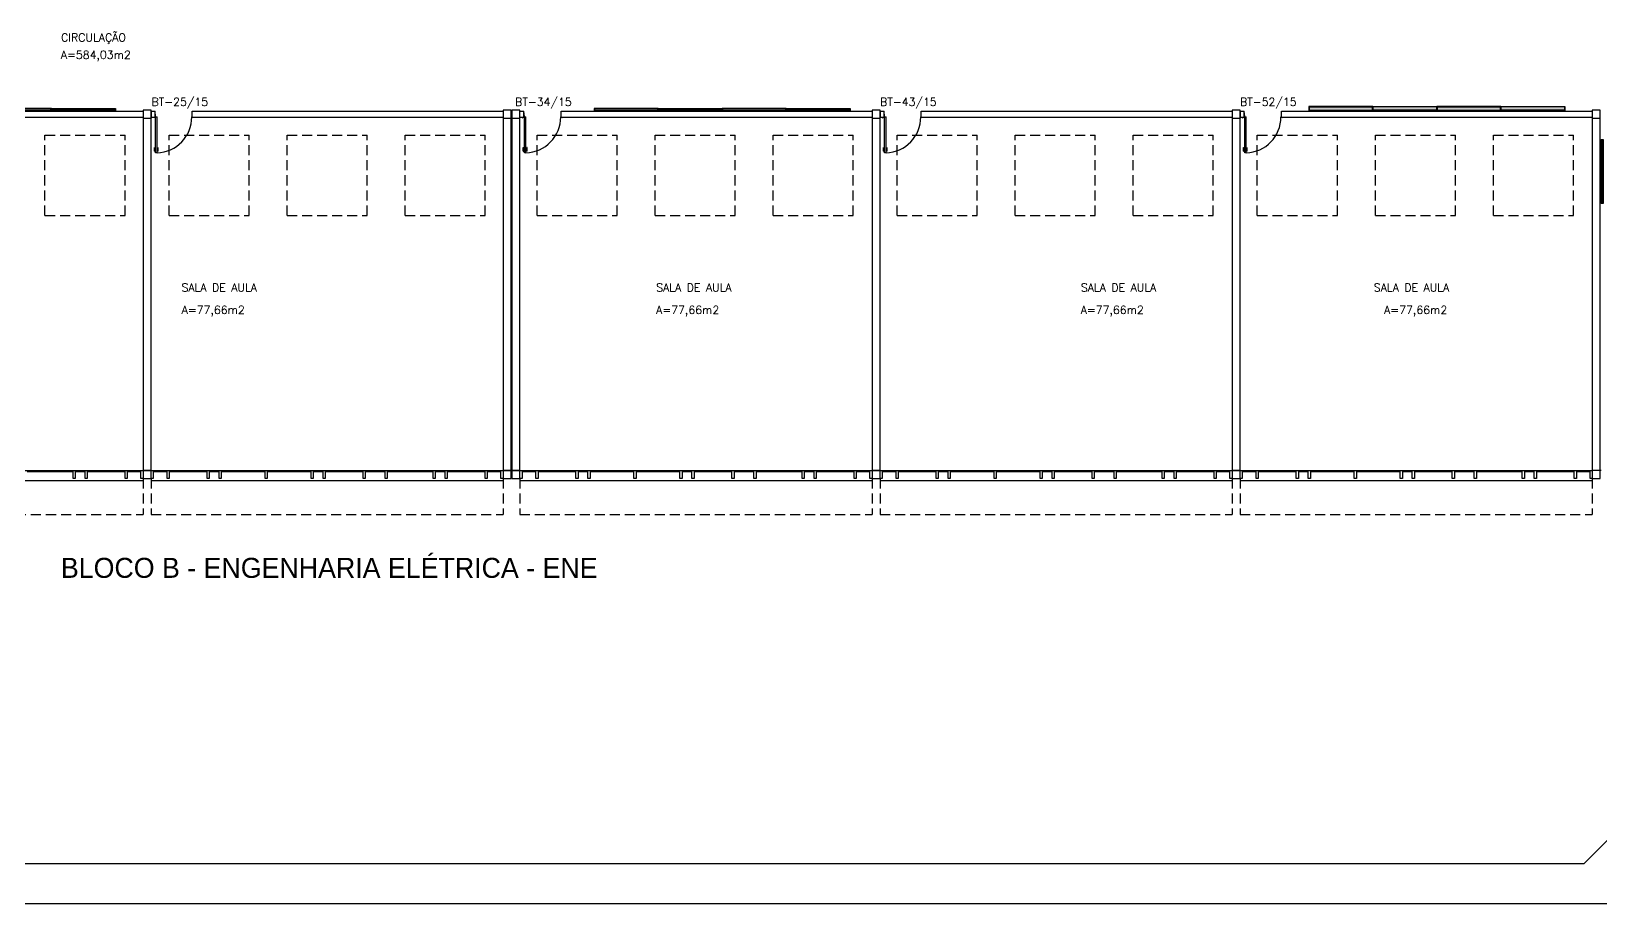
# Model space of a CAD drawing. Header units: centimetres. Extents: x -214 to 72, y 205 to 367.
# Drawn here: x -144.39 to -105.17, y 213.4 to 235.19 of the extents above; entities that cross this region are included whole.
import ezdxf

# ---------------------------------------------------------------- set-up
doc = ezdxf.new("R2010")
doc.units = ezdxf.units.CM
doc.header["$MEASUREMENT"] = 0
doc.linetypes.add('HIDDEN', pattern=[0.375, 0.25, -0.125])
for name, color, linetype in [('ALV', 2, 'CONTINUOUS'), ('AREA', 2, 'CONTINUOUS'), ('ENDEREÇO NOVO', 2, 'CONTINUOUS'), ('ESQ', 1, 'CONTINUOUS'), ('ESTRUT', 3, 'CONTINUOUS'), ('MACANETA', 2, 'CONTINUOUS'), ('MARCO', 2, 'CONTINUOUS'), ('PainelFELTRO', 2, 'CONTINUOUS'), ('PainelVIDRO', 2, 'CONTINUOUS'), ('PISO', 1, 'CONTINUOUS'), ('PORTA', 1, 'CONTINUOUS'), ('PROJ', 1, 'HIDDEN'), ('PROJEÇÃO', 1, 'HIDDEN'), ('TEXTO', 2, 'CONTINUOUS'), ('USO', 2, 'CONTINUOUS')]:
    doc.layers.add(name, color=color, linetype=linetype)
doc.styles.add('UNB-100', font='simplex.shx', dxfattribs={"height": 0.2})

# ---------------------------------------------------------------- blocks, each defined once
blk = doc.blocks.new('DOOR90')
at = {"layer": 'MACANETA'}
for p, q in [((-0.015, -0.755), (-0.01, -0.755)), ((-0.015, -0.845), (-0.015, -0.755)), ((-0.01, -0.845), (-0.01, -0.755)), ((0.08, -0.755), (0.075, -0.755)), ((0.075, -0.845), (0.075, -0.755)), ((0.08, -0.845), (0.08, -0.755)), ((-0.015, -0.845), (0.012, -0.845)), ((-0.01, -0.825), (0.012, -0.825)), ((0.012, -0.853), (0.012, -0.818)), ((0.012, -0.818), (0.015, -0.818)), ((0.012, -0.853), (0.015, -0.853)), ((0.053, -0.818), (0.05, -0.818)), ((0.053, -0.853), (0.05, -0.853)), ((0.053, -0.853), (0.053, -0.818)), ((0.075, -0.825), (0.053, -0.825)), ((0.08, -0.845), (0.053, -0.845))]:
    blk.add_line(p, q, dxfattribs=at)
at = {"layer": 'PORTA'}
for p, q in [((0.015, -0.89), (0.015, 0.01)), ((0.015, 0.01), (0.05, 0.01)), ((0.05, -0.89), (0.05, 0.01)), ((0.05, -0.89), (0.015, -0.89))]:
    blk.add_line(p, q, dxfattribs=at)
at = {"layer": 'PORTA', "color": 1}
blk.add_arc((0.02, 0.01), 0.9, 271.9102, 0, dxfattribs=at)
blk = doc.blocks.new('PainelFELTRO')
at = {"layer": 'PainelFELTRO'}
blk.add_hatch(color=2, dxfattribs=at).paths.add_polyline_path([(0.01, 0.06), (0.01, 0.03), (1.59, 0.03), (1.59, 0.06)])
for p, q in [((1.6, 0.07), (0, 0.07)), ((0, 0.07), (0, 0.02)), ((0, 0.02), (1.6, 0.02)), ((1.6, 0.02), (1.6, 0.07))]:
    blk.add_line(p, q, dxfattribs=at)
at = {"layer": 'PainelFELTRO', "color": 1}
for p, q in [((0, 0), (1.6, 0)), ((0.05, 0.02), (0.05, 0)), ((1.55, 0), (1.55, 0.02))]:
    blk.add_line(p, q, dxfattribs=at)
at = {"layer": 'PainelFELTRO', "color": 2}
for p, q in [((1.59, 0.06), (0.01, 0.06)), ((0.01, 0.06), (0.01, 0.03)), ((0.01, 0.03), (1.59, 0.03)), ((1.59, 0.03), (1.59, 0.06))]:
    blk.add_line(p, q, dxfattribs=at)
blk = doc.blocks.new('PainelVIDRO')
at = {"layer": 'PainelVIDRO'}
blk.add_hatch(color=256, dxfattribs=at).paths.add_polyline_path([(0.01, 0.11), (0.01, 0.03), (1.59, 0.03), (1.59, 0.11)])
for p, q in [((0, 0.12), (0, 0.02)), ((1.6, 0.12), (0, 0.12)), ((0, 0.02), (1.6, 0.02)), ((1.6, 0.02), (1.6, 0.12))]:
    blk.add_line(p, q, dxfattribs=at)
at = {"layer": 'PainelVIDRO', "color": 1}
for p, q in [((0, 0), (1.6, 0)), ((0.05, 0.02), (0.05, 0)), ((1.55, 0), (1.55, 0.02))]:
    blk.add_line(p, q, dxfattribs=at)
at = {"layer": 'PainelVIDRO', "color": 2}
for p, q in [((0.01, 0.11), (0.01, 0.03)), ((0.01, 0.11), (1.59, 0.11)), ((0.01, 0.03), (1.59, 0.03)), ((1.59, 0.03), (1.59, 0.11))]:
    blk.add_line(p, q, dxfattribs=at)

msp = doc.modelspace()

# ---------------------------------------------------------------- linework, layer by layer
at = {"layer": 'ALV'}
for p, q in [((-149.365, 233.193), (-141.595, 233.193)), ((-149.365, 233.043), (-141.595, 233.043)), ((-141.595, 233.193), (-141.595, 233.043)), ((-141.595, 233.018), (-141.595, 224.218)), ((-141.595, 233.018), (-141.395, 233.018)), ((-141.395, 233.193), (-141.295, 233.193)), ((-141.395, 233.193), (-141.395, 233.018)), ((-141.395, 233.043), (-141.295, 233.043)), ((-141.395, 224.218), (-141.395, 233.018)), ((-141.295, 233.043), (-141.295, 233.193)), ((-140.365, 233.043), (-140.365, 233.193)), ((-140.365, 233.193), (-132.595, 233.193)), ((-140.365, 233.043), (-132.595, 233.043)), ((-132.595, 233.193), (-132.595, 233.043)), ((-132.595, 233.018), (-132.595, 224.218)), ((-132.595, 233.018), (-132.395, 233.018)), ((-132.395, 224.218), (-132.395, 233.018)), ((-132.375, 233.018), (-132.375, 224.218)), ((-132.375, 233.018), (-132.175, 233.018)), ((-132.175, 233.193), (-132.075, 233.193)), ((-132.175, 233.043), (-132.175, 233.193)), ((-132.175, 233.043), (-132.075, 233.043)), ((-132.175, 224.218), (-132.175, 233.018)), ((-132.075, 233.043), (-132.075, 233.193)), ((-131.145, 233.043), (-131.145, 233.193)), ((-131.145, 233.193), (-123.375, 233.193)), ((-131.145, 233.043), (-123.375, 233.043)), ((-123.375, 233.193), (-123.375, 233.043)), ((-123.375, 233.018), (-123.375, 224.218)), ((-123.375, 233.018), (-123.175, 233.018)), ((-123.175, 233.193), (-123.075, 233.193)), ((-123.175, 233.193), (-123.175, 233.043)), ((-123.175, 233.043), (-123.075, 233.043)), ((-123.175, 224.218), (-123.175, 233.018)), ((-123.075, 233.043), (-123.075, 233.193)), ((-122.145, 233.193), (-114.375, 233.193)), ((-122.145, 233.043), (-114.375, 233.043)), ((-114.375, 233.193), (-114.375, 233.018)), ((-114.375, 233.018), (-114.375, 224.218)), ((-114.375, 233.018), (-114.175, 233.018)), ((-114.175, 233.193), (-114.075, 233.193)), ((-114.175, 233.193), (-114.175, 233.018)), ((-114.175, 233.043), (-114.075, 233.043)), ((-114.175, 224.218), (-114.175, 233.018)), ((-114.075, 233.043), (-114.075, 233.193)), ((-113.145, 233.043), (-113.145, 233.193)), ((-113.145, 233.193), (-105.375, 233.193)), ((-113.145, 233.043), (-105.375, 233.043)), ((-105.375, 233.018), (-105.375, 224.218)), ((-105.175, 224.218), (-105.175, 233.018)), ((-141.595, 224.218), (-141.395, 224.218)), ((-132.595, 224.218), (-132.395, 224.218)), ((-132.375, 224.218), (-132.175, 224.218)), ((-123.375, 224.218), (-123.175, 224.218)), ((-114.375, 224.218), (-114.175, 224.218)), ((-105.155, 224.218), (-105.375, 224.218))]:
    msp.add_line(p, q, dxfattribs=at)
at = {"layer": 'ESQ'}
for p, q in [((-150.395, 223.968), (-141.595, 223.968)), ((-150.34, 224.218), (-141.65, 224.218)), ((-144.49, 224.193), (-143.345, 224.193)), ((-143.29, 224.193), (-143.045, 224.193)), ((-142.99, 224.193), (-142.045, 224.193)), ((-141.99, 224.193), (-141.65, 224.193)), ((-141.595, 224.018), (-141.595, 223.968)), ((-141.395, 224.018), (-141.395, 223.968)), ((-141.395, 223.968), (-132.595, 223.968)), ((-141.34, 224.218), (-132.65, 224.218)), ((-141.34, 224.193), (-140.995, 224.193)), ((-140.94, 224.193), (-139.995, 224.193)), ((-139.94, 224.193), (-139.695, 224.193)), ((-139.64, 224.193), (-138.545, 224.193)), ((-138.49, 224.193), (-137.395, 224.193)), ((-137.34, 224.193), (-137.095, 224.193)), ((-137.04, 224.193), (-136.095, 224.193)), ((-136.04, 224.193), (-135.545, 224.193)), ((-135.49, 224.193), (-134.345, 224.193)), ((-134.29, 224.193), (-134.045, 224.193)), ((-133.99, 224.193), (-133.045, 224.193)), ((-132.99, 224.193), (-132.65, 224.193)), ((-132.595, 224.018), (-132.595, 223.968)), ((-132.175, 224.018), (-132.175, 223.968)), ((-132.175, 223.968), (-123.375, 223.968)), ((-132.12, 224.218), (-123.43, 224.218)), ((-132.12, 224.193), (-131.775, 224.193)), ((-131.72, 224.193), (-130.775, 224.193)), ((-130.72, 224.193), (-130.475, 224.193)), ((-130.42, 224.193), (-129.325, 224.193)), ((-129.27, 224.193), (-128.175, 224.193)), ((-128.12, 224.193), (-127.875, 224.193)), ((-127.82, 224.193), (-126.875, 224.193)), ((-126.82, 224.193), (-126.325, 224.193)), ((-126.27, 224.193), (-125.125, 224.193)), ((-125.07, 224.193), (-124.825, 224.193)), ((-124.77, 224.193), (-123.825, 224.193)), ((-123.77, 224.193), (-123.43, 224.193)), ((-123.375, 224.018), (-123.375, 223.968)), ((-123.175, 224.018), (-123.175, 223.968)), ((-123.175, 223.968), (-114.375, 223.968)), ((-123.12, 224.218), (-114.43, 224.218)), ((-123.12, 224.193), (-122.775, 224.193)), ((-122.72, 224.193), (-121.775, 224.193)), ((-121.72, 224.193), (-121.475, 224.193)), ((-121.42, 224.193), (-120.325, 224.193)), ((-120.27, 224.193), (-119.175, 224.193)), ((-119.12, 224.193), (-118.875, 224.193)), ((-118.82, 224.193), (-117.875, 224.193)), ((-117.82, 224.193), (-117.325, 224.193)), ((-117.27, 224.193), (-116.125, 224.193)), ((-116.07, 224.193), (-115.825, 224.193)), ((-115.77, 224.193), (-114.825, 224.193)), ((-114.77, 224.193), (-114.43, 224.193)), ((-114.375, 224.018), (-114.375, 223.968)), ((-114.175, 224.018), (-114.175, 223.968)), ((-114.175, 223.968), (-105.375, 223.968)), ((-114.12, 224.218), (-105.43, 224.218)), ((-114.12, 224.193), (-113.775, 224.193)), ((-113.72, 224.193), (-112.775, 224.193)), ((-112.72, 224.193), (-112.475, 224.193)), ((-112.42, 224.193), (-111.325, 224.193)), ((-111.27, 224.193), (-110.175, 224.193)), ((-110.12, 224.193), (-109.875, 224.193)), ((-109.82, 224.193), (-108.875, 224.193)), ((-108.82, 224.193), (-108.325, 224.193)), ((-108.27, 224.193), (-107.125, 224.193)), ((-107.07, 224.193), (-106.825, 224.193)), ((-106.77, 224.193), (-105.825, 224.193)), ((-105.77, 224.193), (-105.43, 224.193)), ((-105.375, 224.018), (-105.375, 223.968))]:
    msp.add_line(p, q, dxfattribs=at)
for points in [[(-143.345, 224.218), (-143.29, 224.218), (-143.29, 224.018), (-143.345, 224.018)], [(-143.045, 224.218), (-142.99, 224.218), (-142.99, 224.018), (-143.045, 224.018)], [(-142.045, 224.218), (-141.99, 224.218), (-141.99, 224.018), (-142.045, 224.018)], [(-141.65, 224.218), (-141.595, 224.218), (-141.595, 224.018), (-141.65, 224.018)], [(-141.395, 224.218), (-141.34, 224.218), (-141.34, 224.018), (-141.395, 224.018)], [(-140.995, 224.218), (-140.94, 224.218), (-140.94, 224.018), (-140.995, 224.018)], [(-139.995, 224.218), (-139.94, 224.218), (-139.94, 224.018), (-139.995, 224.018)], [(-139.695, 224.218), (-139.64, 224.218), (-139.64, 224.018), (-139.695, 224.018)], [(-138.545, 224.218), (-138.49, 224.218), (-138.49, 224.018), (-138.545, 224.018)], [(-137.395, 224.218), (-137.34, 224.218), (-137.34, 224.018), (-137.395, 224.018)], [(-137.095, 224.218), (-137.04, 224.218), (-137.04, 224.018), (-137.095, 224.018)], [(-136.095, 224.218), (-136.04, 224.218), (-136.04, 224.018), (-136.095, 224.018)], [(-135.545, 224.218), (-135.49, 224.218), (-135.49, 224.018), (-135.545, 224.018)], [(-134.345, 224.218), (-134.29, 224.218), (-134.29, 224.018), (-134.345, 224.018)], [(-134.045, 224.218), (-133.99, 224.218), (-133.99, 224.018), (-134.045, 224.018)], [(-133.045, 224.218), (-132.99, 224.218), (-132.99, 224.018), (-133.045, 224.018)], [(-132.65, 224.218), (-132.595, 224.218), (-132.595, 224.018), (-132.65, 224.018)], [(-132.175, 224.218), (-132.12, 224.218), (-132.12, 224.018), (-132.175, 224.018)], [(-131.775, 224.218), (-131.72, 224.218), (-131.72, 224.018), (-131.775, 224.018)], [(-130.775, 224.218), (-130.72, 224.218), (-130.72, 224.018), (-130.775, 224.018)], [(-130.475, 224.218), (-130.42, 224.218), (-130.42, 224.018), (-130.475, 224.018)], [(-129.325, 224.218), (-129.27, 224.218), (-129.27, 224.018), (-129.325, 224.018)], [(-128.175, 224.218), (-128.12, 224.218), (-128.12, 224.018), (-128.175, 224.018)], [(-127.875, 224.218), (-127.82, 224.218), (-127.82, 224.018), (-127.875, 224.018)], [(-126.875, 224.218), (-126.82, 224.218), (-126.82, 224.018), (-126.875, 224.018)], [(-126.325, 224.218), (-126.27, 224.218), (-126.27, 224.018), (-126.325, 224.018)], [(-125.125, 224.218), (-125.07, 224.218), (-125.07, 224.018), (-125.125, 224.018)], [(-124.825, 224.218), (-124.77, 224.218), (-124.77, 224.018), (-124.825, 224.018)], [(-123.825, 224.218), (-123.77, 224.218), (-123.77, 224.018), (-123.825, 224.018)], [(-123.43, 224.218), (-123.375, 224.218), (-123.375, 224.018), (-123.43, 224.018)], [(-123.175, 224.218), (-123.12, 224.218), (-123.12, 224.018), (-123.175, 224.018)], [(-122.775, 224.218), (-122.72, 224.218), (-122.72, 224.018), (-122.775, 224.018)], [(-121.775, 224.218), (-121.72, 224.218), (-121.72, 224.018), (-121.775, 224.018)], [(-121.475, 224.218), (-121.42, 224.218), (-121.42, 224.018), (-121.475, 224.018)], [(-120.325, 224.218), (-120.27, 224.218), (-120.27, 224.018), (-120.325, 224.018)], [(-119.175, 224.218), (-119.12, 224.218), (-119.12, 224.018), (-119.175, 224.018)], [(-118.875, 224.218), (-118.82, 224.218), (-118.82, 224.018), (-118.875, 224.018)], [(-117.875, 224.218), (-117.82, 224.218), (-117.82, 224.018), (-117.875, 224.018)], [(-117.325, 224.218), (-117.27, 224.218), (-117.27, 224.018), (-117.325, 224.018)], [(-116.125, 224.218), (-116.07, 224.218), (-116.07, 224.018), (-116.125, 224.018)], [(-115.825, 224.218), (-115.77, 224.218), (-115.77, 224.018), (-115.825, 224.018)], [(-114.825, 224.218), (-114.77, 224.218), (-114.77, 224.018), (-114.825, 224.018)], [(-114.43, 224.218), (-114.375, 224.218), (-114.375, 224.018), (-114.43, 224.018)], [(-114.175, 224.218), (-114.12, 224.218), (-114.12, 224.018), (-114.175, 224.018)], [(-113.775, 224.218), (-113.72, 224.218), (-113.72, 224.018), (-113.775, 224.018)], [(-112.775, 224.218), (-112.72, 224.218), (-112.72, 224.018), (-112.775, 224.018)], [(-112.475, 224.218), (-112.42, 224.218), (-112.42, 224.018), (-112.475, 224.018)], [(-111.325, 224.218), (-111.27, 224.218), (-111.27, 224.018), (-111.325, 224.018)], [(-110.175, 224.218), (-110.12, 224.218), (-110.12, 224.018), (-110.175, 224.018)], [(-109.875, 224.218), (-109.82, 224.218), (-109.82, 224.018), (-109.875, 224.018)], [(-108.875, 224.218), (-108.82, 224.218), (-108.82, 224.018), (-108.875, 224.018)], [(-108.325, 224.218), (-108.27, 224.218), (-108.27, 224.018), (-108.325, 224.018)], [(-107.125, 224.218), (-107.07, 224.218), (-107.07, 224.018), (-107.125, 224.018)], [(-106.825, 224.218), (-106.77, 224.218), (-106.77, 224.018), (-106.825, 224.018)], [(-105.825, 224.218), (-105.77, 224.218), (-105.77, 224.018), (-105.825, 224.018)], [(-105.43, 224.218), (-105.375, 224.218), (-105.375, 224.018), (-105.43, 224.018)]]:
    msp.add_lwpolyline(points, close=True, dxfattribs=at)
at = {"layer": 'ESTRUT'}
for points in [[(-141.395, 233.218), (-141.595, 233.218), (-141.595, 233.018), (-141.395, 233.018)], [(-132.395, 233.218), (-132.595, 233.218), (-132.595, 233.018), (-132.395, 233.018)], [(-132.175, 233.218), (-132.375, 233.218), (-132.375, 233.018), (-132.175, 233.018)], [(-123.175, 233.218), (-123.375, 233.218), (-123.375, 233.018), (-123.175, 233.018)], [(-114.175, 233.218), (-114.375, 233.218), (-114.375, 233.018), (-114.175, 233.018)], [(-105.175, 233.218), (-105.375, 233.218), (-105.375, 233.018), (-105.175, 233.018)], [(-141.395, 224.218), (-141.595, 224.218), (-141.595, 224.018), (-141.395, 224.018)], [(-132.395, 224.218), (-132.595, 224.218), (-132.595, 224.018), (-132.395, 224.018)], [(-132.175, 224.218), (-132.375, 224.218), (-132.375, 224.018), (-132.175, 224.018)], [(-123.175, 224.218), (-123.375, 224.218), (-123.375, 224.018), (-123.175, 224.018)], [(-114.175, 224.218), (-114.375, 224.218), (-114.375, 224.018), (-114.175, 224.018)], [(-105.175, 224.218), (-105.375, 224.218), (-105.375, 224.018), (-105.175, 224.018)]]:
    msp.add_lwpolyline(points, close=True, dxfattribs=at)
at = {"layer": 'MARCO'}
for p, q in [((-141.28, 233.053), (-141.295, 233.193)), ((-141.295, 233.193), (-141.295, 233.193)), ((-141.295, 233.193), (-141.295, 233.193)), ((-141.295, 233.193), (-141.295, 233.193)), ((-141.295, 233.193), (-141.295, 233.193)), ((-141.295, 233.193), (-141.295, 233.193)), ((-141.295, 233.043), (-141.28, 233.053)), ((-141.295, 233.043), (-141.295, 233.043)), ((-141.295, 233.043), (-141.295, 233.043)), ((-141.295, 233.043), (-141.295, 233.043)), ((-141.295, 233.043), (-141.295, 233.043)), ((-141.28, 233.053), (-141.28, 233.053)), ((-141.28, 233.053), (-141.28, 233.053)), ((-140.365, 233.043), (-140.365, 233.193)), ((-140.365, 233.193), (-140.365, 233.193)), ((-140.365, 233.193), (-140.365, 233.193)), ((-140.365, 233.193), (-140.365, 233.193)), ((-140.365, 233.193), (-140.365, 233.193)), ((-140.365, 233.193), (-140.365, 233.193)), ((-140.365, 233.043), (-140.365, 233.043)), ((-140.365, 233.043), (-140.365, 233.043)), ((-140.365, 233.043), (-140.365, 233.043)), ((-140.365, 233.043), (-140.365, 233.043)), ((-140.365, 233.043), (-140.365, 233.043)), ((-140.365, 233.043), (-140.365, 233.043)), ((-140.365, 233.043), (-140.365, 233.043)), ((-132.12, 233.043), (-132.12, 233.033)), ((-132.12, 233.033), (-132.075, 233.043)), ((-132.06, 233.053), (-132.075, 233.193)), ((-132.075, 233.193), (-132.075, 233.193)), ((-132.075, 233.193), (-132.075, 233.193)), ((-132.075, 233.193), (-132.075, 233.193)), ((-132.075, 233.193), (-132.075, 233.193)), ((-132.075, 233.193), (-132.075, 233.193)), ((-132.075, 233.043), (-132.06, 233.053)), ((-132.075, 233.043), (-132.075, 233.043)), ((-132.075, 233.043), (-132.075, 233.043)), ((-132.06, 233.053), (-132.06, 233.053)), ((-132.06, 233.053), (-132.06, 233.053)), ((-131.145, 233.043), (-131.145, 233.193)), ((-131.145, 233.193), (-131.145, 233.193)), ((-131.145, 233.193), (-131.145, 233.193)), ((-131.145, 233.193), (-131.145, 233.193)), ((-131.145, 233.193), (-131.145, 233.193)), ((-131.145, 233.193), (-131.145, 233.193)), ((-131.1, 233.033), (-131.145, 233.043)), ((-131.145, 233.043), (-131.145, 233.043)), ((-131.145, 233.043), (-131.145, 233.043)), ((-131.145, 233.043), (-131.145, 233.043)), ((-131.145, 233.043), (-131.145, 233.043)), ((-131.145, 233.043), (-131.145, 233.043)), ((-131.1, 233.043), (-131.1, 233.033)), ((-123.12, 233.043), (-123.12, 233.033)), ((-123.12, 233.033), (-123.075, 233.043)), ((-123.06, 233.053), (-123.075, 233.193)), ((-123.075, 233.193), (-123.075, 233.193)), ((-123.075, 233.193), (-123.075, 233.193)), ((-123.075, 233.193), (-123.075, 233.193)), ((-123.075, 233.193), (-123.075, 233.193)), ((-123.075, 233.193), (-123.075, 233.193)), ((-123.075, 233.043), (-123.06, 233.053)), ((-123.075, 233.043), (-123.075, 233.043)), ((-123.075, 233.043), (-123.075, 233.043)), ((-123.06, 233.053), (-123.06, 233.053)), ((-123.06, 233.053), (-123.06, 233.053)), ((-122.145, 233.043), (-122.145, 233.193)), ((-114.12, 233.043), (-114.12, 233.033)), ((-114.12, 233.033), (-114.075, 233.043)), ((-114.06, 233.053), (-114.075, 233.193)), ((-114.075, 233.193), (-114.075, 233.193)), ((-114.075, 233.193), (-114.075, 233.193)), ((-114.075, 233.193), (-114.075, 233.193)), ((-114.075, 233.193), (-114.075, 233.193)), ((-114.075, 233.193), (-114.075, 233.193)), ((-114.075, 233.043), (-114.06, 233.053)), ((-114.075, 233.043), (-114.075, 233.043)), ((-114.075, 233.043), (-114.075, 233.043)), ((-114.06, 233.053), (-114.06, 233.053)), ((-114.06, 233.053), (-114.06, 233.053)), ((-113.145, 233.043), (-113.145, 233.193)), ((-113.145, 233.193), (-113.145, 233.193)), ((-113.145, 233.193), (-113.145, 233.193)), ((-113.145, 233.193), (-113.145, 233.193)), ((-113.145, 233.193), (-113.145, 233.193)), ((-113.145, 233.193), (-113.145, 233.193)), ((-113.1, 233.033), (-113.145, 233.043)), ((-113.145, 233.043), (-113.145, 233.043)), ((-113.145, 233.043), (-113.145, 233.043)), ((-113.145, 233.043), (-113.145, 233.043)), ((-113.145, 233.043), (-113.145, 233.043)), ((-113.145, 233.043), (-113.145, 233.043)), ((-113.1, 233.043), (-113.1, 233.033))]:
    msp.add_line(p, q, dxfattribs=at)
at = {"layer": 'PISO'}
for p, q in [((-105.575, 214.398), (-98.955, 221.018)), ((-164.835, 214.398), (-105.575, 214.398)), ((-150.615, 213.398), (-98.955, 213.398))]:
    msp.add_line(p, q, dxfattribs=at)
at = {"layer": 'PROJ'}
for p, q in [((-141.595, 224.018), (-141.595, 223.118)), ((-141.395, 224.018), (-141.395, 223.118)), ((-132.595, 224.018), (-132.595, 223.118)), ((-132.175, 224.018), (-132.175, 223.118)), ((-123.375, 224.018), (-123.375, 223.118)), ((-123.175, 224.018), (-123.175, 223.118)), ((-114.375, 224.018), (-114.375, 223.118)), ((-114.175, 224.018), (-114.175, 223.118)), ((-105.375, 224.018), (-105.375, 223.118)), ((-150.395, 223.118), (-141.595, 223.118)), ((-141.395, 223.118), (-132.595, 223.118)), ((-132.175, 223.118), (-123.375, 223.118)), ((-123.175, 223.118), (-114.375, 223.118)), ((-114.175, 223.118), (-105.375, 223.118))]:
    msp.add_line(p, q, dxfattribs=at)
at = {"layer": 'PROJEÇÃO'}
for p, q in [((-144.045, 232.593), (-142.045, 232.593)), ((-144.045, 230.593), (-144.045, 232.593)), ((-142.045, 230.593), (-142.045, 232.593)), ((-140.945, 232.593), (-138.945, 232.593)), ((-140.945, 230.593), (-140.945, 232.593)), ((-138.945, 230.593), (-138.945, 232.593)), ((-137.995, 232.593), (-135.995, 232.593)), ((-137.995, 230.593), (-137.995, 232.593)), ((-135.995, 230.593), (-135.995, 232.593)), ((-135.045, 230.593), (-135.045, 232.593)), ((-135.045, 232.593), (-133.045, 232.593)), ((-133.045, 230.593), (-133.045, 232.593)), ((-131.745, 232.593), (-129.745, 232.593)), ((-131.745, 230.593), (-131.745, 232.593)), ((-129.745, 230.593), (-129.745, 232.593)), ((-128.795, 230.593), (-128.795, 232.593)), ((-128.795, 232.593), (-126.795, 232.593)), ((-126.795, 230.593), (-126.795, 232.593)), ((-125.845, 230.593), (-125.845, 232.593)), ((-125.845, 232.593), (-123.845, 232.593)), ((-123.845, 230.593), (-123.845, 232.593)), ((-122.745, 232.593), (-120.745, 232.593)), ((-122.745, 230.593), (-122.745, 232.593)), ((-120.745, 230.593), (-120.745, 232.593)), ((-119.795, 230.593), (-119.795, 232.593)), ((-119.795, 232.593), (-117.795, 232.593)), ((-117.795, 230.593), (-117.795, 232.593)), ((-116.845, 230.593), (-116.845, 232.593)), ((-116.845, 232.593), (-114.845, 232.593)), ((-114.845, 230.593), (-114.845, 232.593)), ((-113.745, 232.593), (-111.745, 232.593)), ((-113.745, 230.593), (-113.745, 232.593)), ((-111.745, 230.593), (-111.745, 232.593)), ((-110.795, 230.593), (-110.795, 232.593)), ((-110.795, 232.593), (-108.795, 232.593)), ((-108.795, 230.593), (-108.795, 232.593)), ((-107.845, 230.593), (-107.845, 232.593)), ((-107.845, 232.593), (-105.845, 232.593)), ((-105.845, 230.593), (-105.845, 232.593)), ((-144.045, 230.593), (-142.045, 230.593)), ((-140.945, 230.593), (-138.945, 230.593)), ((-137.995, 230.593), (-135.995, 230.593)), ((-135.045, 230.593), (-133.045, 230.593)), ((-131.745, 230.593), (-129.745, 230.593)), ((-128.795, 230.593), (-126.795, 230.593)), ((-125.845, 230.593), (-123.845, 230.593)), ((-122.745, 230.593), (-120.745, 230.593)), ((-119.795, 230.593), (-117.795, 230.593)), ((-116.845, 230.593), (-114.845, 230.593)), ((-113.745, 230.593), (-111.745, 230.593)), ((-110.795, 230.593), (-108.795, 230.593)), ((-107.845, 230.593), (-105.845, 230.593))]:
    msp.add_line(p, q, dxfattribs=at)

# ---------------------------------------------------------------- block references
at = {"layer": 'ALV', "color": 6}
for p in [(-145.486, 233.193), (-130.32, 233.193), (-127.12, 233.193)]:
    msp.add_blockref('PainelFELTRO', p, dxfattribs=at)
at = {"layer": 'ALV', "color": 6, "xscale": -1}
for p in [(-142.286, 233.193), (-127.12, 233.193), (-123.92, 233.193)]:
    msp.add_blockref('PainelFELTRO', p, dxfattribs=at)
at = {"layer": 'ALV', "color": 6, "xscale": -1, "rotation": 270}
msp.add_blockref('PainelFELTRO', (-105.175, 230.89), dxfattribs=at)
at = {"layer": 'PainelVIDRO', "color": 2}
for p in [(-112.46, 233.193), (-109.26, 233.193)]:
    msp.add_blockref('PainelVIDRO', p, dxfattribs=at)
at = {"layer": 'PainelVIDRO', "color": 2, "xscale": -1}
for p in [(-109.26, 233.193), (-106.06, 233.193)]:
    msp.add_blockref('PainelVIDRO', p, dxfattribs=at)
at = {"layer": 'PORTA'}
for p in [(-141.295, 233.043), (-132.075, 233.043), (-123.075, 233.043), (-114.075, 233.043)]:
    msp.add_blockref('DOOR90', p, dxfattribs=at)

# ---------------------------------------------------------------- texts
at = {"layer": 'AREA', "style": 'UNB-100'}
for s, p in [('A=584,03m2', (-143.649, 234.505)), ('A=77,66m2', (-140.63, 228.13)), ('A=77,66m2', (-128.771, 228.13)), ('A=77,66m2', (-110.577, 228.13))]:
    msp.add_text(s, height=0.2, dxfattribs=at).set_placement(p)
at = {"layer": 'ENDEREÇO NOVO', "style": 'UNB-100'}
for s, p in [('BT-25/15', (-141.383, 233.328)), ('BT-34/15', (-132.295, 233.328)), ('BT-43/15', (-123.173, 233.328)), ('BT-52/15', (-114.177, 233.328))]:
    msp.add_text(s, height=0.2, dxfattribs=at).set_placement(p)
at = {"layer": 'TEXTO', "style": 'UNB-100'}
for s, p in [('CIRCULAÇÃO', (-143.643, 234.937)), ('SALA DE AULA', (-140.632, 228.689)), ('SALA DE AULA', (-128.769, 228.689)), ('SALA DE AULA', (-118.155, 228.689)), ('SALA DE AULA', (-110.834, 228.689)), ('A=77,66m2', (-118.16, 228.13))]:
    msp.add_text(s, height=0.2, dxfattribs=at).set_placement(p)
at = {"layer": 'USO'}
msp.add_text('BLOCO B - ENGENHARIA ELÉTRICA - ENE', height=0.5, dxfattribs=at).set_placement((-143.647, 221.536))

doc.saveas('drawing.dxf')
